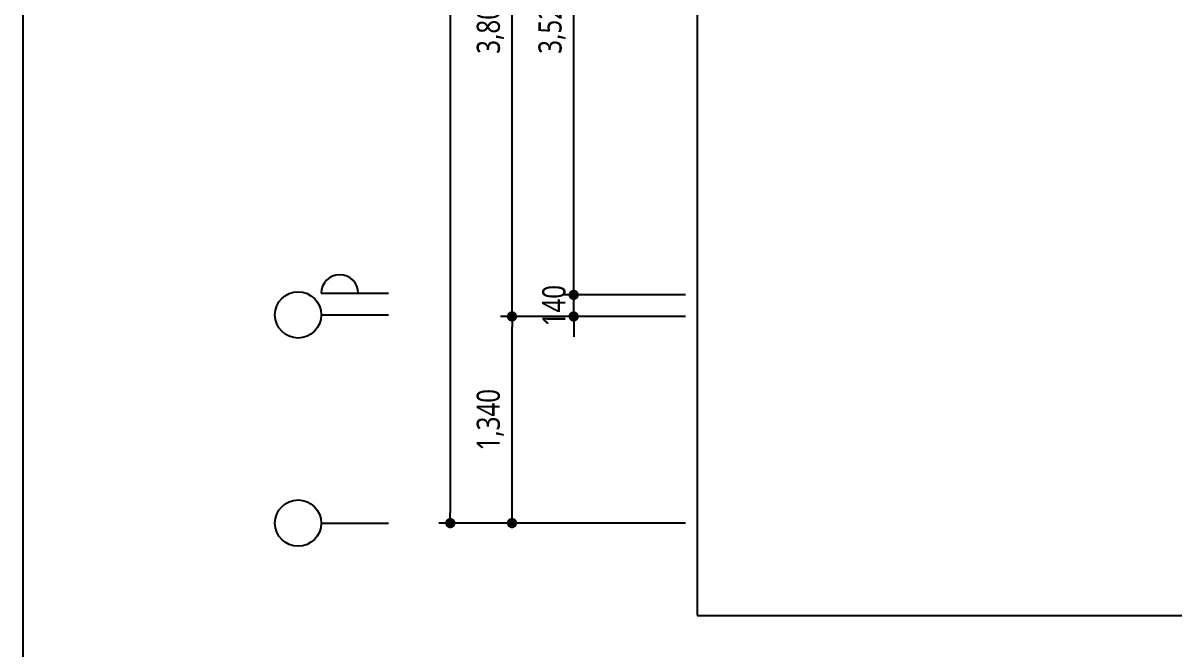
# Model space of a CAD drawing. Header units: millimetres. Extents: x -33000 to 294000, y 0 to 42408.
# Drawn here: x 43235 to 50699, y 7069 to 11127 of the extents above; entities that cross this region are included whole.
import ezdxf

# ---------------------------------------------------------------- set-up
doc = ezdxf.new("R2010")
doc.units = ezdxf.units.MM
doc.header["$LTSCALE"] = 50
doc.layers.add('arch', color=8, linetype='Continuous')
doc.layers.add('cloud', color=7, linetype='Continuous', true_color=0xb3ef8f, plot=False)
doc.styles.add('ANU-TEXT 0', font='malgun.ttf', dxfattribs={"width": 0.8})
doc.dimstyles.new('UDIM-외부', dxfattribs={"dimscale": 50, "dimtxt": 3, "dimasz": 1.33, "dimexe": 1.5, "dimexo": 1.5, "dimgap": 1, "dimtad": 1, "dimdec": 0, "dimzin": 0, "dimdsep": 46, "dimlunit": 6, "dimtxsty": 'ANU-TEXT 0', "dimblk": 'DOT', "dimcen": 0.09, "dimdle": 1.5, "dimclrd": 256, "dimclre": 256, "dimclrt": 3, "dimadec": 0, "dimazin": 0, "dimtfac": 1, "dimtdec": 0, "dimtix": 1, "dimtmove": 2, "dimatfit": 3, "dimfxl": 1.5, "dimtolj": 1, "dimtzin": 0, "dimlwd": -1, "dimarcsym": 0})

# ---------------------------------------------------------------- blocks, each defined once
blk = doc.blocks.new('_Dot')
at = {"color": 0, "linetype": 'ByBlock', "lineweight": -2}
blk.add_line((-0.5, 0), (-1, 0), dxfattribs=at)
at = {"color": 0, "linetype": 'ByBlock', "const_width": 0.5}
blk.add_lwpolyline([(-0.25, 0, 1), (0.25, 0, 1)], format="xyb", close=True, dxfattribs=at)
blk = doc.blocks.new('*D183')
at = {"lineweight": -2, "transparency": 16777216}
for p, q in [((47531.2, 9224.6), (46331.2, 9224.6)), ((47531.2, 7884.6), (46331.2, 7884.6))]:
    blk.add_line(p, q, dxfattribs=at)
at = {"transparency": 16777216}
blk.add_line((46406.2, 7951.1), (46406.2, 9158.1), dxfattribs=at)
at = {"layer": 'Defpoints', "color": 0, "transparency": 16777216}
for p in [(46406.2, 9224.6), (47606.2, 9224.6), (47606.2, 7884.6)]:
    blk.add_point(p, dxfattribs=at)
at = {"transparency": 16777216, "xscale": 66.5, "yscale": 66.5, "zscale": 66.5}
for p, rotation in [((46406.2, 9224.6), 90), ((46406.2, 7884.6), 270)]:
    blk.add_blockref('_Dot', p, dxfattribs=dict(at, rotation=rotation))
at = {"transparency": 16777216, "insert": (46265.7, 8554.6), "char_height": 150, "attachment_point": 5, "rotation": 90, "style": 'ANU-TEXT 0'}
blk.add_mtext('\\A1;1,340', dxfattribs=at)
blk = doc.blocks.new('*D184')
at = {"transparency": 16777216}
for p, q in [((46806.2, 9431.1), (46806.2, 9497.6)), ((46806.2, 9224.6), (46806.2, 9364.6)), ((46806.2, 9158.1), (46806.2, 9091.6))]:
    blk.add_line(p, q, dxfattribs=at)
at = {"lineweight": -2, "transparency": 16777216}
for p, q in [((47531.2, 9364.6), (46731.2, 9364.6)), ((47531.2, 9224.6), (46731.2, 9224.6))]:
    blk.add_line(p, q, dxfattribs=at)
at = {"layer": 'Defpoints', "color": 0, "transparency": 16777216}
for p in [(46806.2, 9364.6), (47606.2, 9364.6), (47606.2, 9224.6)]:
    blk.add_point(p, dxfattribs=at)
at = {"transparency": 16777216, "xscale": 66.5, "yscale": 66.5, "zscale": 66.5}
for p, rotation in [((46806.2, 9364.6), 270), ((46806.2, 9224.6), 90)]:
    blk.add_blockref('_Dot', p, dxfattribs=dict(at, rotation=rotation))
at = {"transparency": 16777216, "insert": (46678.3, 9294.6), "char_height": 150, "attachment_point": 5, "rotation": 90, "style": 'ANU-TEXT 0'}
blk.add_mtext('\\A1;140', dxfattribs=at)
blk = doc.blocks.new('*D185')
at = {"lineweight": -2, "transparency": 16777216}
for p, q in [((47531.2, 12889.6), (46731.2, 12889.6)), ((47531.2, 9364.6), (46731.2, 9364.6))]:
    blk.add_line(p, q, dxfattribs=at)
at = {"transparency": 16777216}
blk.add_line((46806.2, 9431.1), (46806.2, 12823.1), dxfattribs=at)
at = {"layer": 'Defpoints', "color": 0, "transparency": 16777216}
for p in [(46806.2, 12889.6), (47606.2, 12889.6), (47606.2, 9364.6)]:
    blk.add_point(p, dxfattribs=at)
at = {"transparency": 16777216, "xscale": 66.5, "yscale": 66.5, "zscale": 66.5}
for p, rotation in [((46806.2, 12889.6), 90), ((46806.2, 9364.6), 270)]:
    blk.add_blockref('_Dot', p, dxfattribs=dict(at, rotation=rotation))
at = {"transparency": 16777216, "insert": (46666.1, 11127.1), "char_height": 150, "attachment_point": 5, "rotation": 90, "style": 'ANU-TEXT 0'}
blk.add_mtext('\\A1;3,525', dxfattribs=at)
blk = doc.blocks.new('*D167')
at = {"lineweight": -2, "transparency": 16777216}
for p, q in [((47531.2, 23219.6), (45931.2, 23219.6)), ((47531.2, 7884.6), (45931.2, 7884.6))]:
    blk.add_line(p, q, dxfattribs=at)
at = {"transparency": 16777216}
blk.add_line((46006.2, 23153.1), (46006.2, 7951.1), dxfattribs=at)
at = {"layer": 'Defpoints', "color": 0, "transparency": 16777216}
for p in [(47606.2, 23219.6), (46006.2, 7884.6), (47606.2, 7884.6)]:
    blk.add_point(p, dxfattribs=at)
at = {"transparency": 16777216, "xscale": 66.5, "yscale": 66.5, "zscale": 66.5}
for p, rotation in [((46006.2, 23219.6), 90), ((46006.2, 7884.6), 270)]:
    blk.add_blockref('_Dot', p, dxfattribs=dict(at, rotation=rotation))
at = {"transparency": 16777216, "insert": (45865.7, 15552.1), "char_height": 150, "attachment_point": 5, "rotation": 90, "style": 'ANU-TEXT 0'}
blk.add_mtext('\\A1;15,335', dxfattribs=at)
blk = doc.blocks.new('안목')
blk.add_line((-350, 0), (0, 0))
blk.add_arc((-254, 0), 96, 0, 180)
blk = doc.blocks.new('중심')
blk.add_line((-350, 0), (0, 0))
blk.add_circle((-470, 0), 120)
blk = doc.blocks.new('*D172')
at = {"lineweight": -2, "transparency": 16777216}
for p, q in [((47531.2, 13029.6), (46331.2, 13029.6)), ((47531.2, 9224.6), (46331.2, 9224.6))]:
    blk.add_line(p, q, dxfattribs=at)
at = {"transparency": 16777216}
blk.add_line((46406.2, 9291.1), (46406.2, 12963.1), dxfattribs=at)
at = {"layer": 'Defpoints', "color": 0, "transparency": 16777216}
for p in [(46406.2, 13029.6), (47606.2, 13029.6), (47606.2, 9224.6)]:
    blk.add_point(p, dxfattribs=at)
at = {"transparency": 16777216, "xscale": 66.5, "yscale": 66.5, "zscale": 66.5}
for p, rotation in [((46406.2, 13029.6), 90), ((46406.2, 9224.6), 270)]:
    blk.add_blockref('_Dot', p, dxfattribs=dict(at, rotation=rotation))
at = {"transparency": 16777216, "insert": (46266.1, 11127.1), "char_height": 150, "attachment_point": 5, "rotation": 90, "style": 'ANU-TEXT 0'}
blk.add_mtext('\\A1;3,805', dxfattribs=at)

msp = doc.modelspace()

# ---------------------------------------------------------------- linework, layer by layer
at = {"layer": 'arch'}
for p, q in [((47606.2, 25474.6), (47606.2, 7285.8)), ((47606.2, 7285.8), (62198.3, 7285.8))]:
    msp.add_line(p, q, dxfattribs=at)
at = {"layer": 'cloud'}
msp.add_lwpolyline([(43235, 28850), (79950, 28850), (79950, 909.2), (43235, 909.2)], close=True, dxfattribs=at)

# ---------------------------------------------------------------- block references
at = {"xscale": 1.25, "yscale": 1.25, "zscale": 1.25}
for name, p in [('안목', (45606.2, 9374.6)), ('중심', (45606.2, 9234.6)), ('중심', (45606.2, 7884.6))]:
    msp.add_blockref(name, p, dxfattribs=at)

# ---------------------------------------------------------------- dimensions: what is measured, and where the dimension line sits
for base, p1, p2, picture, middle in [((46006.2, 7884.6), (47606.2, 23219.6), (47606.2, 7884.6), '*D167', (45865.7, 15552.1)), ((46406.2, 13029.6), (47606.2, 9224.6), (47606.2, 13029.6), '*D172', (46266.1, 11127.1)), ((46806.2, 12889.6), (47606.2, 9364.6), (47606.2, 12889.6), '*D185', (46666.1, 11127.1)), ((46806.2, 9364.6), (47606.2, 9224.6), (47606.2, 9364.6), '*D184', (46678.3, 9294.6)), ((46406.2, 9224.6), (47606.2, 7884.6), (47606.2, 9224.6), '*D183', (46265.7, 8554.6))]:
    dim = msp.add_linear_dim(base=base, p1=p1, p2=p2, angle=90, dimstyle='UDIM-외부', override={"dimclrd": 256, "dimclre": 256, "dimclrt": 256})
    dim.commit()
    dim.dimension.update_dxf_attribs({"geometry": picture, "text_midpoint": middle})

doc.saveas('drawing.dxf')
